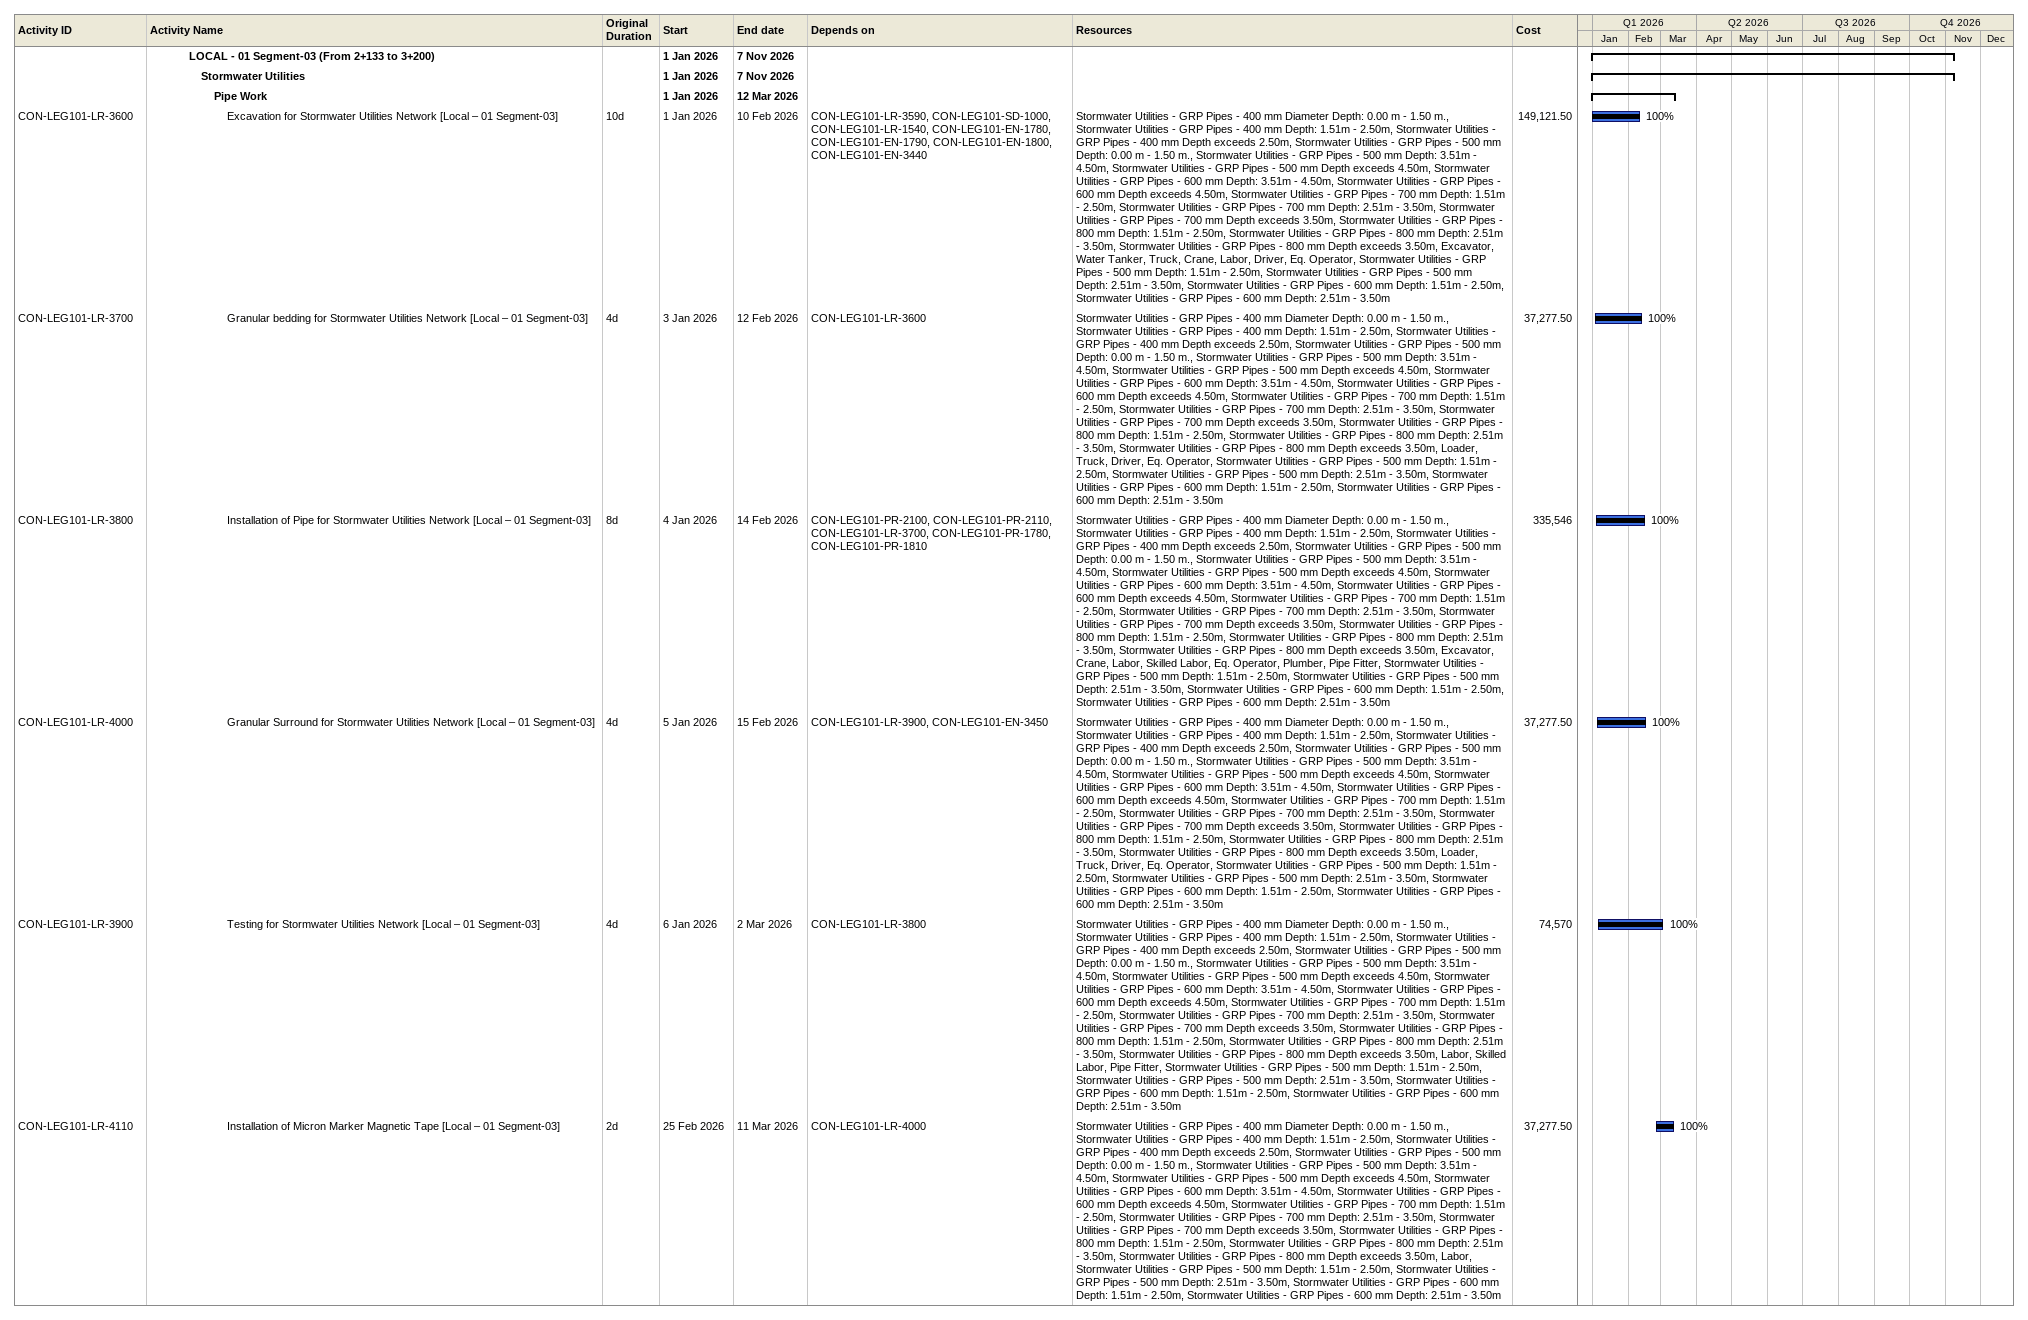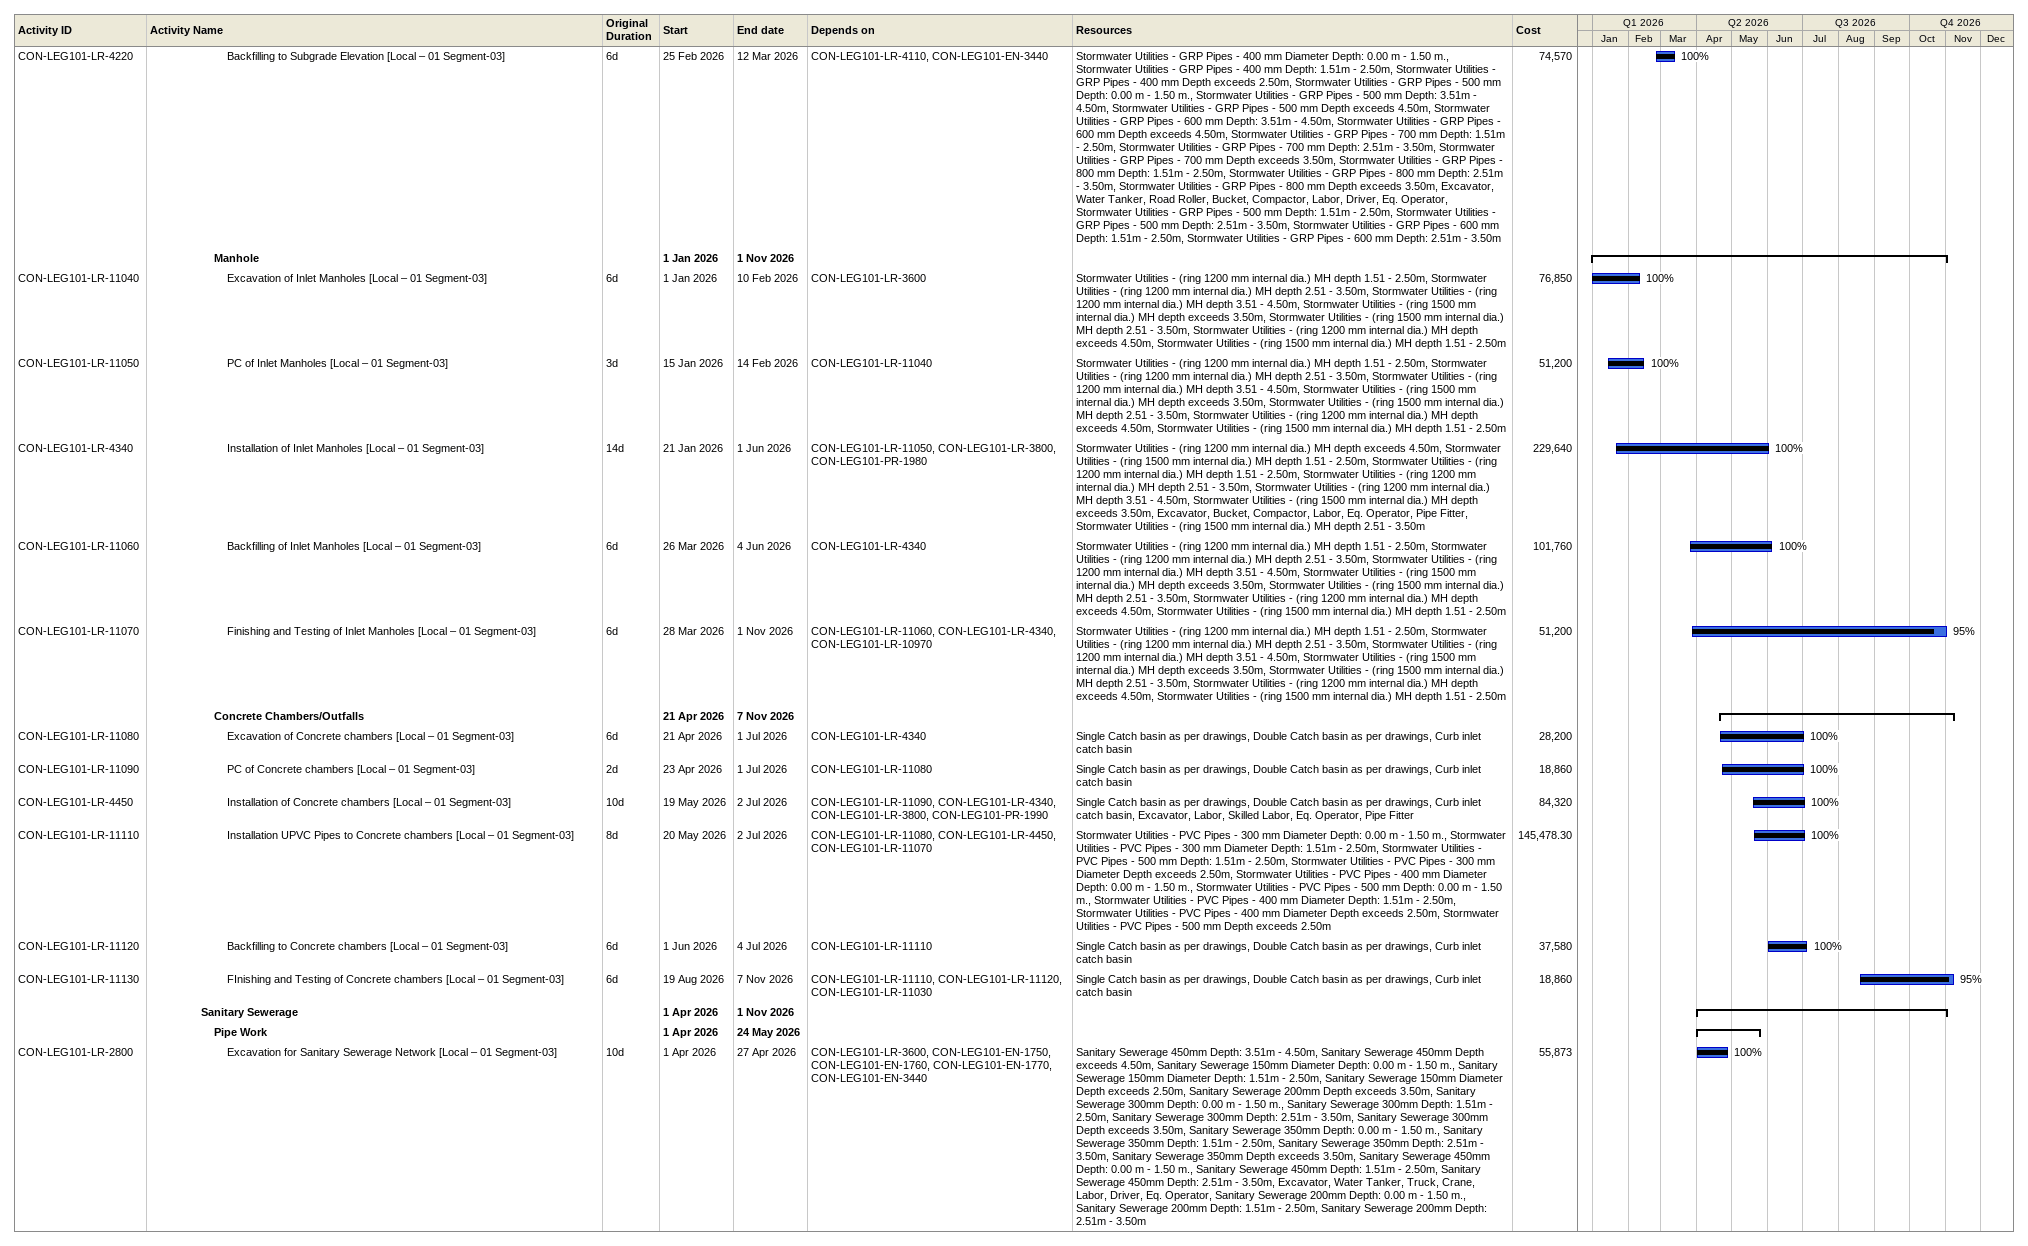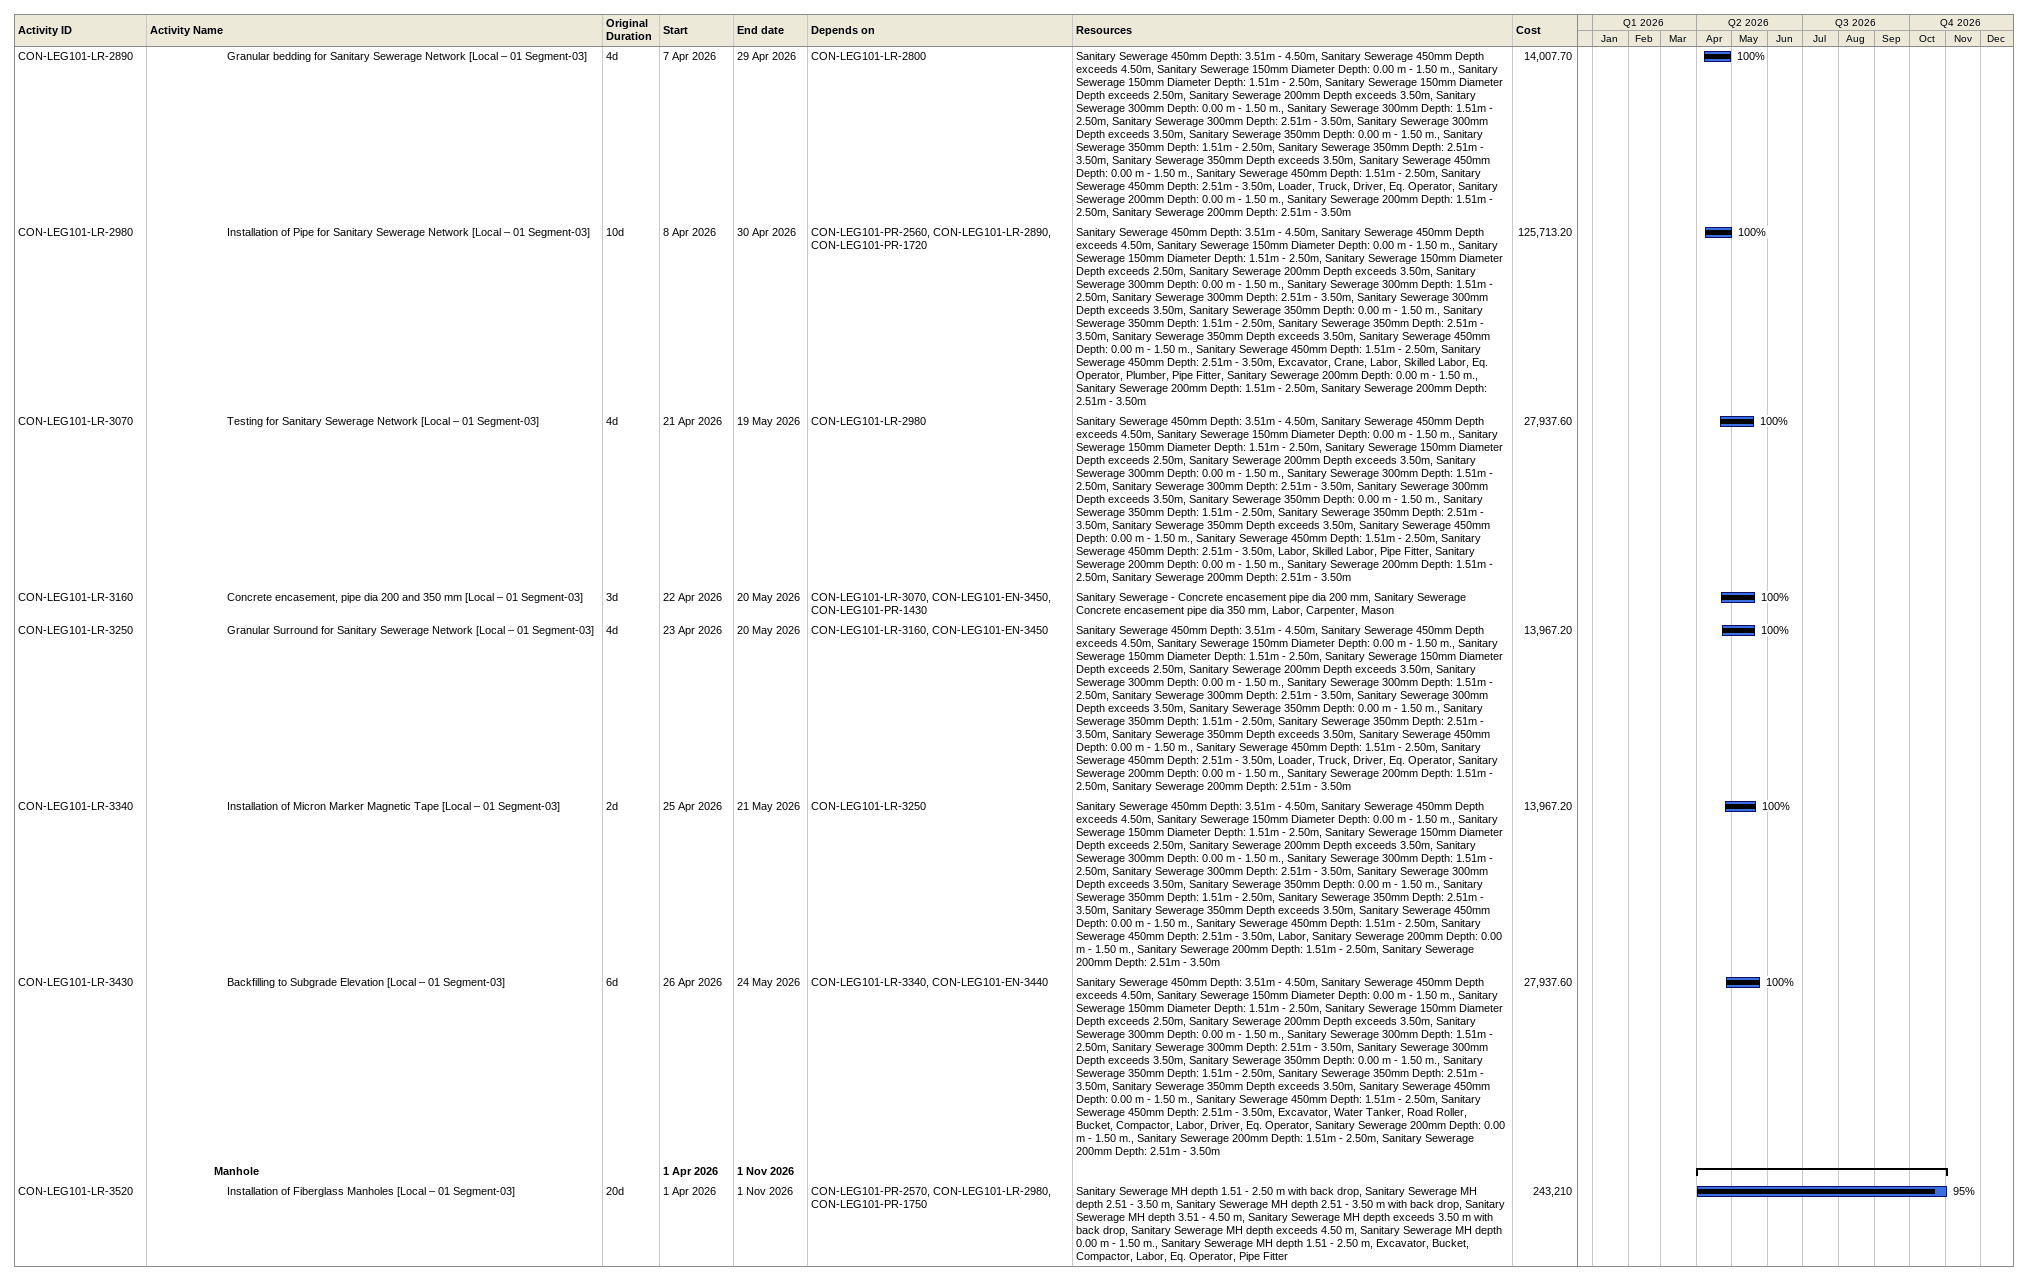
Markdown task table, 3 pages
| ID | Level | Task | Original duration | Start | Finish | Predecessors | Resources | % complete | Cost |
|---|---|---|---|---|---|---|---|---|---|
|  | 4 | **LOCAL - 01 Segment-03 (From 2+133 to 3+200)** |  | 2026-01-01 | 2026-11-07 |  |  |  |  |
|  | 5 | **Stormwater Utilities** |  | 2026-01-01 | 2026-11-07 |  |  |  |  |
|  | 6 | **Pipe Work** |  | 2026-01-01 | 2026-03-12 |  |  |  |  |
| CON-LEG101-LR-3600 | 7 | Excavation for Stormwater Utilities Network [Local – 01 Segment-03] | 10d | 2026-01-01 | 2026-02-10 | CON-LEG101-LR-3590, CON-LEG101-SD-1000, CON-LEG101-LR-1540, CON-LEG101-EN-1780, CON-LEG101-EN-1790, CON-LEG101-EN-1800, CON-LEG101-EN-3440 | Stormwater Utilities - GRP Pipes - 400 mm Diameter Depth: 0.00 m - 1.50 m., Stormwater Utilities - GRP Pipes - 400 mm Depth: 1.51m - 2.50m, Stormwater Utilities - GRP Pipes - 400 mm Depth exceeds 2.50m, Stormwater Utilities - GRP Pipes - 500 mm Depth: 0.00 m - 1.50 m., Stormwater Utilities - GRP Pipes - 500 mm Depth: 3.51m - 4.50m, Stormwater Utilities - GRP Pipes - 500 mm Depth exceeds 4.50m, Stormwater Utilities - GRP Pipes - 600 mm Depth: 3.51m - 4.50m, Stormwater Utilities - GRP Pipes - 600 mm Depth exceeds 4.50m, Stormwater Utilities - GRP Pipes - 700 mm Depth: 1.51m - 2.50m, Stormwater Utilities - GRP Pipes - 700 mm Depth: 2.51m - 3.50m, Stormwater Utilities - GRP Pipes - 700 mm Depth exceeds 3.50m, Stormwater Utilities - GRP Pipes - 800 mm Depth: 1.51m - 2.50m, Stormwater Utilities - GRP Pipes - 800 mm Depth: 2.51m - 3.50m, Stormwater Utilities - GRP Pipes - 800 mm Depth exceeds 3.50m, Excavator, Water Tanker, Truck, Crane, Labor, Driver, Eq. Operator, Stormwater Utilities - GRP Pipes - 500 mm Depth: 1.51m - 2.50m, Stormwater Utilities - GRP Pipes - 500 mm Depth: 2.51m - 3.50m, Stormwater Utilities - GRP Pipes - 600 mm Depth: 1.51m - 2.50m, Stormwater Utilities - GRP Pipes - 600 mm Depth: 2.51m - 3.50m | 100 | 149121.50 |
| CON-LEG101-LR-3700 | 7 | Granular bedding for Stormwater Utilities Network [Local – 01 Segment-03] | 4d | 2026-01-03 | 2026-02-12 | CON-LEG101-LR-3600 | Stormwater Utilities - GRP Pipes - 400 mm Diameter Depth: 0.00 m - 1.50 m., Stormwater Utilities - GRP Pipes - 400 mm Depth: 1.51m - 2.50m, Stormwater Utilities - GRP Pipes - 400 mm Depth exceeds 2.50m, Stormwater Utilities - GRP Pipes - 500 mm Depth: 0.00 m - 1.50 m., Stormwater Utilities - GRP Pipes - 500 mm Depth: 3.51m - 4.50m, Stormwater Utilities - GRP Pipes - 500 mm Depth exceeds 4.50m, Stormwater Utilities - GRP Pipes - 600 mm Depth: 3.51m - 4.50m, Stormwater Utilities - GRP Pipes - 600 mm Depth exceeds 4.50m, Stormwater Utilities - GRP Pipes - 700 mm Depth: 1.51m - 2.50m, Stormwater Utilities - GRP Pipes - 700 mm Depth: 2.51m - 3.50m, Stormwater Utilities - GRP Pipes - 700 mm Depth exceeds 3.50m, Stormwater Utilities - GRP Pipes - 800 mm Depth: 1.51m - 2.50m, Stormwater Utilities - GRP Pipes - 800 mm Depth: 2.51m - 3.50m, Stormwater Utilities - GRP Pipes - 800 mm Depth exceeds 3.50m, Loader, Truck, Driver, Eq. Operator, Stormwater Utilities - GRP Pipes - 500 mm Depth: 1.51m - 2.50m, Stormwater Utilities - GRP Pipes - 500 mm Depth: 2.51m - 3.50m, Stormwater Utilities - GRP Pipes - 600 mm Depth: 1.51m - 2.50m, Stormwater Utilities - GRP Pipes - 600 mm Depth: 2.51m - 3.50m | 100 | 37277.50 |
| CON-LEG101-LR-3800 | 7 | Installation of Pipe for Stormwater Utilities Network [Local – 01 Segment-03] | 8d | 2026-01-04 | 2026-02-14 | CON-LEG101-PR-2100, CON-LEG101-PR-2110, CON-LEG101-LR-3700, CON-LEG101-PR-1780, CON-LEG101-PR-1810 | Stormwater Utilities - GRP Pipes - 400 mm Diameter Depth: 0.00 m - 1.50 m., Stormwater Utilities - GRP Pipes - 400 mm Depth: 1.51m - 2.50m, Stormwater Utilities - GRP Pipes - 400 mm Depth exceeds 2.50m, Stormwater Utilities - GRP Pipes - 500 mm Depth: 0.00 m - 1.50 m., Stormwater Utilities - GRP Pipes - 500 mm Depth: 3.51m - 4.50m, Stormwater Utilities - GRP Pipes - 500 mm Depth exceeds 4.50m, Stormwater Utilities - GRP Pipes - 600 mm Depth: 3.51m - 4.50m, Stormwater Utilities - GRP Pipes - 600 mm Depth exceeds 4.50m, Stormwater Utilities - GRP Pipes - 700 mm Depth: 1.51m - 2.50m, Stormwater Utilities - GRP Pipes - 700 mm Depth: 2.51m - 3.50m, Stormwater Utilities - GRP Pipes - 700 mm Depth exceeds 3.50m, Stormwater Utilities - GRP Pipes - 800 mm Depth: 1.51m - 2.50m, Stormwater Utilities - GRP Pipes - 800 mm Depth: 2.51m - 3.50m, Stormwater Utilities - GRP Pipes - 800 mm Depth exceeds 3.50m, Excavator, Crane, Labor, Skilled Labor, Eq. Operator, Plumber, Pipe Fitter, Stormwater Utilities - GRP Pipes - 500 mm Depth: 1.51m - 2.50m, Stormwater Utilities - GRP Pipes - 500 mm Depth: 2.51m - 3.50m, Stormwater Utilities - GRP Pipes - 600 mm Depth: 1.51m - 2.50m, Stormwater Utilities - GRP Pipes - 600 mm Depth: 2.51m - 3.50m | 100 | 335546 |
| CON-LEG101-LR-4000 | 7 | Granular Surround for Stormwater Utilities Network [Local – 01 Segment-03] | 4d | 2026-01-05 | 2026-02-15 | CON-LEG101-LR-3900, CON-LEG101-EN-3450 | Stormwater Utilities - GRP Pipes - 400 mm Diameter Depth: 0.00 m - 1.50 m., Stormwater Utilities - GRP Pipes - 400 mm Depth: 1.51m - 2.50m, Stormwater Utilities - GRP Pipes - 400 mm Depth exceeds 2.50m, Stormwater Utilities - GRP Pipes - 500 mm Depth: 0.00 m - 1.50 m., Stormwater Utilities - GRP Pipes - 500 mm Depth: 3.51m - 4.50m, Stormwater Utilities - GRP Pipes - 500 mm Depth exceeds 4.50m, Stormwater Utilities - GRP Pipes - 600 mm Depth: 3.51m - 4.50m, Stormwater Utilities - GRP Pipes - 600 mm Depth exceeds 4.50m, Stormwater Utilities - GRP Pipes - 700 mm Depth: 1.51m - 2.50m, Stormwater Utilities - GRP Pipes - 700 mm Depth: 2.51m - 3.50m, Stormwater Utilities - GRP Pipes - 700 mm Depth exceeds 3.50m, Stormwater Utilities - GRP Pipes - 800 mm Depth: 1.51m - 2.50m, Stormwater Utilities - GRP Pipes - 800 mm Depth: 2.51m - 3.50m, Stormwater Utilities - GRP Pipes - 800 mm Depth exceeds 3.50m, Loader, Truck, Driver, Eq. Operator, Stormwater Utilities - GRP Pipes - 500 mm Depth: 1.51m - 2.50m, Stormwater Utilities - GRP Pipes - 500 mm Depth: 2.51m - 3.50m, Stormwater Utilities - GRP Pipes - 600 mm Depth: 1.51m - 2.50m, Stormwater Utilities - GRP Pipes - 600 mm Depth: 2.51m - 3.50m | 100 | 37277.50 |
| CON-LEG101-LR-3900 | 7 | Testing for Stormwater Utilities Network [Local – 01 Segment-03] | 4d | 2026-01-06 | 2026-03-02 | CON-LEG101-LR-3800 | Stormwater Utilities - GRP Pipes - 400 mm Diameter Depth: 0.00 m - 1.50 m., Stormwater Utilities - GRP Pipes - 400 mm Depth: 1.51m - 2.50m, Stormwater Utilities - GRP Pipes - 400 mm Depth exceeds 2.50m, Stormwater Utilities - GRP Pipes - 500 mm Depth: 0.00 m - 1.50 m., Stormwater Utilities - GRP Pipes - 500 mm Depth: 3.51m - 4.50m, Stormwater Utilities - GRP Pipes - 500 mm Depth exceeds 4.50m, Stormwater Utilities - GRP Pipes - 600 mm Depth: 3.51m - 4.50m, Stormwater Utilities - GRP Pipes - 600 mm Depth exceeds 4.50m, Stormwater Utilities - GRP Pipes - 700 mm Depth: 1.51m - 2.50m, Stormwater Utilities - GRP Pipes - 700 mm Depth: 2.51m - 3.50m, Stormwater Utilities - GRP Pipes - 700 mm Depth exceeds 3.50m, Stormwater Utilities - GRP Pipes - 800 mm Depth: 1.51m - 2.50m, Stormwater Utilities - GRP Pipes - 800 mm Depth: 2.51m - 3.50m, Stormwater Utilities - GRP Pipes - 800 mm Depth exceeds 3.50m, Labor, Skilled Labor, Pipe Fitter, Stormwater Utilities - GRP Pipes - 500 mm Depth: 1.51m - 2.50m, Stormwater Utilities - GRP Pipes - 500 mm Depth: 2.51m - 3.50m, Stormwater Utilities - GRP Pipes - 600 mm Depth: 1.51m - 2.50m, Stormwater Utilities - GRP Pipes - 600 mm Depth: 2.51m - 3.50m | 100 | 74570 |
| CON-LEG101-LR-4110 | 7 | Installation of Micron Marker Magnetic Tape [Local – 01 Segment-03] | 2d | 2026-02-25 | 2026-03-11 | CON-LEG101-LR-4000 | Stormwater Utilities - GRP Pipes - 400 mm Diameter Depth: 0.00 m - 1.50 m., Stormwater Utilities - GRP Pipes - 400 mm Depth: 1.51m - 2.50m, Stormwater Utilities - GRP Pipes - 400 mm Depth exceeds 2.50m, Stormwater Utilities - GRP Pipes - 500 mm Depth: 0.00 m - 1.50 m., Stormwater Utilities - GRP Pipes - 500 mm Depth: 3.51m - 4.50m, Stormwater Utilities - GRP Pipes - 500 mm Depth exceeds 4.50m, Stormwater Utilities - GRP Pipes - 600 mm Depth: 3.51m - 4.50m, Stormwater Utilities - GRP Pipes - 600 mm Depth exceeds 4.50m, Stormwater Utilities - GRP Pipes - 700 mm Depth: 1.51m - 2.50m, Stormwater Utilities - GRP Pipes - 700 mm Depth: 2.51m - 3.50m, Stormwater Utilities - GRP Pipes - 700 mm Depth exceeds 3.50m, Stormwater Utilities - GRP Pipes - 800 mm Depth: 1.51m - 2.50m, Stormwater Utilities - GRP Pipes - 800 mm Depth: 2.51m - 3.50m, Stormwater Utilities - GRP Pipes - 800 mm Depth exceeds 3.50m, Labor, Stormwater Utilities - GRP Pipes - 500 mm Depth: 1.51m - 2.50m, Stormwater Utilities - GRP Pipes - 500 mm Depth: 2.51m - 3.50m, Stormwater Utilities - GRP Pipes - 600 mm Depth: 1.51m - 2.50m, Stormwater Utilities - GRP Pipes - 600 mm Depth: 2.51m - 3.50m | 100 | 37277.50 |
| CON-LEG101-LR-4220 | 7 | Backfilling to Subgrade Elevation [Local – 01 Segment-03] | 6d | 2026-02-25 | 2026-03-12 | CON-LEG101-LR-4110, CON-LEG101-EN-3440 | Stormwater Utilities - GRP Pipes - 400 mm Diameter Depth: 0.00 m - 1.50 m., Stormwater Utilities - GRP Pipes - 400 mm Depth: 1.51m - 2.50m, Stormwater Utilities - GRP Pipes - 400 mm Depth exceeds 2.50m, Stormwater Utilities - GRP Pipes - 500 mm Depth: 0.00 m - 1.50 m., Stormwater Utilities - GRP Pipes - 500 mm Depth: 3.51m - 4.50m, Stormwater Utilities - GRP Pipes - 500 mm Depth exceeds 4.50m, Stormwater Utilities - GRP Pipes - 600 mm Depth: 3.51m - 4.50m, Stormwater Utilities - GRP Pipes - 600 mm Depth exceeds 4.50m, Stormwater Utilities - GRP Pipes - 700 mm Depth: 1.51m - 2.50m, Stormwater Utilities - GRP Pipes - 700 mm Depth: 2.51m - 3.50m, Stormwater Utilities - GRP Pipes - 700 mm Depth exceeds 3.50m, Stormwater Utilities - GRP Pipes - 800 mm Depth: 1.51m - 2.50m, Stormwater Utilities - GRP Pipes - 800 mm Depth: 2.51m - 3.50m, Stormwater Utilities - GRP Pipes - 800 mm Depth exceeds 3.50m, Excavator, Water Tanker, Road Roller, Bucket, Compactor, Labor, Driver, Eq. Operator, Stormwater Utilities - GRP Pipes - 500 mm Depth: 1.51m - 2.50m, Stormwater Utilities - GRP Pipes - 500 mm Depth: 2.51m - 3.50m, Stormwater Utilities - GRP Pipes - 600 mm Depth: 1.51m - 2.50m, Stormwater Utilities - GRP Pipes - 600 mm Depth: 2.51m - 3.50m | 100 | 74570 |
|  | 6 | **Manhole** |  | 2026-01-01 | 2026-11-01 |  |  |  |  |
| CON-LEG101-LR-11040 | 7 | Excavation of Inlet Manholes [Local – 01 Segment-03] | 6d | 2026-01-01 | 2026-02-10 | CON-LEG101-LR-3600 | Stormwater Utilities - (ring 1200 mm internal dia.) MH depth 1.51 - 2.50m, Stormwater Utilities - (ring 1200 mm internal dia.) MH depth 2.51 - 3.50m, Stormwater Utilities - (ring 1200 mm internal dia.) MH depth 3.51 - 4.50m, Stormwater Utilities - (ring 1500 mm internal dia.) MH depth exceeds 3.50m, Stormwater Utilities - (ring 1500 mm internal dia.) MH depth 2.51 - 3.50m, Stormwater Utilities - (ring 1200 mm internal dia.) MH depth exceeds 4.50m, Stormwater Utilities - (ring 1500 mm internal dia.) MH depth 1.51 - 2.50m | 100 | 76850 |
| CON-LEG101-LR-11050 | 7 | PC of Inlet Manholes [Local – 01 Segment-03] | 3d | 2026-01-15 | 2026-02-14 | CON-LEG101-LR-11040 | Stormwater Utilities - (ring 1200 mm internal dia.) MH depth 1.51 - 2.50m, Stormwater Utilities - (ring 1200 mm internal dia.) MH depth 2.51 - 3.50m, Stormwater Utilities - (ring 1200 mm internal dia.) MH depth 3.51 - 4.50m, Stormwater Utilities - (ring 1500 mm internal dia.) MH depth exceeds 3.50m, Stormwater Utilities - (ring 1500 mm internal dia.) MH depth 2.51 - 3.50m, Stormwater Utilities - (ring 1200 mm internal dia.) MH depth exceeds 4.50m, Stormwater Utilities - (ring 1500 mm internal dia.) MH depth 1.51 - 2.50m | 100 | 51200 |
| CON-LEG101-LR-4340 | 7 | Installation of Inlet Manholes [Local – 01 Segment-03] | 14d | 2026-01-21 | 2026-06-01 | CON-LEG101-LR-11050, CON-LEG101-LR-3800, CON-LEG101-PR-1980 | Stormwater Utilities - (ring 1200 mm internal dia.) MH depth exceeds 4.50m, Stormwater Utilities - (ring 1500 mm internal dia.) MH depth 1.51 - 2.50m, Stormwater Utilities - (ring 1200 mm internal dia.) MH depth 1.51 - 2.50m, Stormwater Utilities - (ring 1200 mm internal dia.) MH depth 2.51 - 3.50m, Stormwater Utilities - (ring 1200 mm internal dia.) MH depth 3.51 - 4.50m, Stormwater Utilities - (ring 1500 mm internal dia.) MH depth exceeds 3.50m, Excavator, Bucket, Compactor, Labor, Eq. Operator, Pipe Fitter, Stormwater Utilities - (ring 1500 mm internal dia.) MH depth 2.51 - 3.50m | 100 | 229640 |
| CON-LEG101-LR-11060 | 7 | Backfilling of Inlet Manholes [Local – 01 Segment-03] | 6d | 2026-03-26 | 2026-06-04 | CON-LEG101-LR-4340 | Stormwater Utilities - (ring 1200 mm internal dia.) MH depth 1.51 - 2.50m, Stormwater Utilities - (ring 1200 mm internal dia.) MH depth 2.51 - 3.50m, Stormwater Utilities - (ring 1200 mm internal dia.) MH depth 3.51 - 4.50m, Stormwater Utilities - (ring 1500 mm internal dia.) MH depth exceeds 3.50m, Stormwater Utilities - (ring 1500 mm internal dia.) MH depth 2.51 - 3.50m, Stormwater Utilities - (ring 1200 mm internal dia.) MH depth exceeds 4.50m, Stormwater Utilities - (ring 1500 mm internal dia.) MH depth 1.51 - 2.50m | 100 | 101760 |
| CON-LEG101-LR-11070 | 7 | Finishing and Testing of Inlet Manholes [Local – 01 Segment-03] | 6d | 2026-03-28 | 2026-11-01 | CON-LEG101-LR-11060, CON-LEG101-LR-4340, CON-LEG101-LR-10970 | Stormwater Utilities - (ring 1200 mm internal dia.) MH depth 1.51 - 2.50m, Stormwater Utilities - (ring 1200 mm internal dia.) MH depth 2.51 - 3.50m, Stormwater Utilities - (ring 1200 mm internal dia.) MH depth 3.51 - 4.50m, Stormwater Utilities - (ring 1500 mm internal dia.) MH depth exceeds 3.50m, Stormwater Utilities - (ring 1500 mm internal dia.) MH depth 2.51 - 3.50m, Stormwater Utilities - (ring 1200 mm internal dia.) MH depth exceeds 4.50m, Stormwater Utilities - (ring 1500 mm internal dia.) MH depth 1.51 - 2.50m | 95 | 51200 |
|  | 6 | **Concrete Chambers/Outfalls** |  | 2026-04-21 | 2026-11-07 |  |  |  |  |
| CON-LEG101-LR-11080 | 7 | Excavation of Concrete chambers [Local – 01 Segment-03] | 6d | 2026-04-21 | 2026-07-01 | CON-LEG101-LR-4340 | Single Catch basin as per drawings, Double Catch basin as per drawings, Curb inlet catch basin | 100 | 28200 |
| CON-LEG101-LR-11090 | 7 | PC of Concrete chambers [Local – 01 Segment-03] | 2d | 2026-04-23 | 2026-07-01 | CON-LEG101-LR-11080 | Single Catch basin as per drawings, Double Catch basin as per drawings, Curb inlet catch basin | 100 | 18860 |
| CON-LEG101-LR-4450 | 7 | Installation of Concrete chambers [Local – 01 Segment-03] | 10d | 2026-05-19 | 2026-07-02 | CON-LEG101-LR-11090, CON-LEG101-LR-4340, CON-LEG101-LR-3800, CON-LEG101-PR-1990 | Single Catch basin as per drawings, Double Catch basin as per drawings, Curb inlet catch basin, Excavator, Labor, Skilled Labor, Eq. Operator, Pipe Fitter | 100 | 84320 |
| CON-LEG101-LR-11110 | 7 | Installation UPVC Pipes to Concrete chambers [Local – 01 Segment-03] | 8d | 2026-05-20 | 2026-07-02 | CON-LEG101-LR-11080, CON-LEG101-LR-4450, CON-LEG101-LR-11070 | Stormwater Utilities - PVC Pipes - 300 mm Diameter Depth: 0.00 m - 1.50 m., Stormwater Utilities - PVC Pipes - 300 mm Diameter Depth: 1.51m - 2.50m, Stormwater Utilities - PVC Pipes - 500 mm Depth: 1.51m - 2.50m, Stormwater Utilities - PVC Pipes - 300 mm Diameter Depth exceeds 2.50m, Stormwater Utilities - PVC Pipes - 400 mm Diameter Depth: 0.00 m - 1.50 m., Stormwater Utilities - PVC Pipes - 500 mm Depth: 0.00 m - 1.50 m., Stormwater Utilities - PVC Pipes - 400 mm Diameter Depth: 1.51m - 2.50m, Stormwater Utilities - PVC Pipes - 400 mm Diameter Depth exceeds 2.50m, Stormwater Utilities - PVC Pipes - 500 mm Depth exceeds 2.50m | 100 | 145478.30 |
| CON-LEG101-LR-11120 | 7 | Backfilling to Concrete chambers [Local – 01 Segment-03] | 6d | 2026-06-01 | 2026-07-04 | CON-LEG101-LR-11110 | Single Catch basin as per drawings, Double Catch basin as per drawings, Curb inlet catch basin | 100 | 37580 |
| CON-LEG101-LR-11130 | 7 | FInishing and Testing of Concrete chambers [Local – 01 Segment-03] | 6d | 2026-08-19 | 2026-11-07 | CON-LEG101-LR-11110, CON-LEG101-LR-11120, CON-LEG101-LR-11030 | Single Catch basin as per drawings, Double Catch basin as per drawings, Curb inlet catch basin | 95 | 18860 |
|  | 5 | **Sanitary Sewerage** |  | 2026-04-01 | 2026-11-01 |  |  |  |  |
|  | 6 | **Pipe Work** |  | 2026-04-01 | 2026-05-24 |  |  |  |  |
| CON-LEG101-LR-2800 | 7 | Excavation for Sanitary Sewerage Network [Local – 01 Segment-03] | 10d | 2026-04-01 | 2026-04-27 | CON-LEG101-LR-3600, CON-LEG101-EN-1750, CON-LEG101-EN-1760, CON-LEG101-EN-1770, CON-LEG101-EN-3440 | Sanitary Sewerage 450mm Depth: 3.51m - 4.50m, Sanitary Sewerage 450mm Depth exceeds 4.50m, Sanitary Sewerage 150mm Diameter Depth: 0.00 m - 1.50 m., Sanitary Sewerage 150mm Diameter Depth: 1.51m - 2.50m, Sanitary Sewerage 150mm Diameter Depth exceeds 2.50m, Sanitary Sewerage 200mm Depth exceeds 3.50m, Sanitary Sewerage 300mm Depth: 0.00 m - 1.50 m., Sanitary Sewerage 300mm Depth: 1.51m - 2.50m, Sanitary Sewerage 300mm Depth: 2.51m - 3.50m, Sanitary Sewerage 300mm Depth exceeds 3.50m, Sanitary Sewerage 350mm Depth: 0.00 m - 1.50 m., Sanitary Sewerage 350mm Depth: 1.51m - 2.50m, Sanitary Sewerage 350mm Depth: 2.51m - 3.50m, Sanitary Sewerage 350mm Depth exceeds 3.50m, Sanitary Sewerage 450mm Depth: 0.00 m - 1.50 m., Sanitary Sewerage 450mm Depth: 1.51m - 2.50m, Sanitary Sewerage 450mm Depth: 2.51m - 3.50m, Excavator, Water Tanker, Truck, Crane, Labor, Driver, Eq. Operator, Sanitary Sewerage 200mm Depth: 0.00 m - 1.50 m., Sanitary Sewerage 200mm Depth: 1.51m - 2.50m, Sanitary Sewerage 200mm Depth: 2.51m - 3.50m | 100 | 55873 |
| CON-LEG101-LR-2890 | 7 | Granular bedding for Sanitary Sewerage Network [Local – 01 Segment-03] | 4d | 2026-04-07 | 2026-04-29 | CON-LEG101-LR-2800 | Sanitary Sewerage 450mm Depth: 3.51m - 4.50m, Sanitary Sewerage 450mm Depth exceeds 4.50m, Sanitary Sewerage 150mm Diameter Depth: 0.00 m - 1.50 m., Sanitary Sewerage 150mm Diameter Depth: 1.51m - 2.50m, Sanitary Sewerage 150mm Diameter Depth exceeds 2.50m, Sanitary Sewerage 200mm Depth exceeds 3.50m, Sanitary Sewerage 300mm Depth: 0.00 m - 1.50 m., Sanitary Sewerage 300mm Depth: 1.51m - 2.50m, Sanitary Sewerage 300mm Depth: 2.51m - 3.50m, Sanitary Sewerage 300mm Depth exceeds 3.50m, Sanitary Sewerage 350mm Depth: 0.00 m - 1.50 m., Sanitary Sewerage 350mm Depth: 1.51m - 2.50m, Sanitary Sewerage 350mm Depth: 2.51m - 3.50m, Sanitary Sewerage 350mm Depth exceeds 3.50m, Sanitary Sewerage 450mm Depth: 0.00 m - 1.50 m., Sanitary Sewerage 450mm Depth: 1.51m - 2.50m, Sanitary Sewerage 450mm Depth: 2.51m - 3.50m, Loader, Truck, Driver, Eq. Operator, Sanitary Sewerage 200mm Depth: 0.00 m - 1.50 m., Sanitary Sewerage 200mm Depth: 1.51m - 2.50m, Sanitary Sewerage 200mm Depth: 2.51m - 3.50m | 100 | 14007.70 |
| CON-LEG101-LR-2980 | 7 | Installation of Pipe for Sanitary Sewerage Network [Local – 01 Segment-03] | 10d | 2026-04-08 | 2026-04-30 | CON-LEG101-PR-2560, CON-LEG101-LR-2890, CON-LEG101-PR-1720 | Sanitary Sewerage 450mm Depth: 3.51m - 4.50m, Sanitary Sewerage 450mm Depth exceeds 4.50m, Sanitary Sewerage 150mm Diameter Depth: 0.00 m - 1.50 m., Sanitary Sewerage 150mm Diameter Depth: 1.51m - 2.50m, Sanitary Sewerage 150mm Diameter Depth exceeds 2.50m, Sanitary Sewerage 200mm Depth exceeds 3.50m, Sanitary Sewerage 300mm Depth: 0.00 m - 1.50 m., Sanitary Sewerage 300mm Depth: 1.51m - 2.50m, Sanitary Sewerage 300mm Depth: 2.51m - 3.50m, Sanitary Sewerage 300mm Depth exceeds 3.50m, Sanitary Sewerage 350mm Depth: 0.00 m - 1.50 m., Sanitary Sewerage 350mm Depth: 1.51m - 2.50m, Sanitary Sewerage 350mm Depth: 2.51m - 3.50m, Sanitary Sewerage 350mm Depth exceeds 3.50m, Sanitary Sewerage 450mm Depth: 0.00 m - 1.50 m., Sanitary Sewerage 450mm Depth: 1.51m - 2.50m, Sanitary Sewerage 450mm Depth: 2.51m - 3.50m, Excavator, Crane, Labor, Skilled Labor, Eq. Operator, Plumber, Pipe Fitter, Sanitary Sewerage 200mm Depth: 0.00 m - 1.50 m., Sanitary Sewerage 200mm Depth: 1.51m - 2.50m, Sanitary Sewerage 200mm Depth: 2.51m - 3.50m | 100 | 125713.20 |
| CON-LEG101-LR-3070 | 7 | Testing for Sanitary Sewerage Network [Local – 01 Segment-03] | 4d | 2026-04-21 | 2026-05-19 | CON-LEG101-LR-2980 | Sanitary Sewerage 450mm Depth: 3.51m - 4.50m, Sanitary Sewerage 450mm Depth exceeds 4.50m, Sanitary Sewerage 150mm Diameter Depth: 0.00 m - 1.50 m., Sanitary Sewerage 150mm Diameter Depth: 1.51m - 2.50m, Sanitary Sewerage 150mm Diameter Depth exceeds 2.50m, Sanitary Sewerage 200mm Depth exceeds 3.50m, Sanitary Sewerage 300mm Depth: 0.00 m - 1.50 m., Sanitary Sewerage 300mm Depth: 1.51m - 2.50m, Sanitary Sewerage 300mm Depth: 2.51m - 3.50m, Sanitary Sewerage 300mm Depth exceeds 3.50m, Sanitary Sewerage 350mm Depth: 0.00 m - 1.50 m., Sanitary Sewerage 350mm Depth: 1.51m - 2.50m, Sanitary Sewerage 350mm Depth: 2.51m - 3.50m, Sanitary Sewerage 350mm Depth exceeds 3.50m, Sanitary Sewerage 450mm Depth: 0.00 m - 1.50 m., Sanitary Sewerage 450mm Depth: 1.51m - 2.50m, Sanitary Sewerage 450mm Depth: 2.51m - 3.50m, Labor, Skilled Labor, Pipe Fitter, Sanitary Sewerage 200mm Depth: 0.00 m - 1.50 m., Sanitary Sewerage 200mm Depth: 1.51m - 2.50m, Sanitary Sewerage 200mm Depth: 2.51m - 3.50m | 100 | 27937.60 |
| CON-LEG101-LR-3160 | 7 | Concrete encasement, pipe dia 200 and 350 mm [Local – 01 Segment-03] | 3d | 2026-04-22 | 2026-05-20 | CON-LEG101-LR-3070, CON-LEG101-EN-3450, CON-LEG101-PR-1430 | Sanitary Sewerage - Concrete encasement pipe dia 200 mm, Sanitary Sewerage Concrete encasement pipe dia 350 mm, Labor, Carpenter, Mason | 100 |  |
| CON-LEG101-LR-3250 | 7 | Granular Surround for Sanitary Sewerage Network [Local – 01 Segment-03] | 4d | 2026-04-23 | 2026-05-20 | CON-LEG101-LR-3160, CON-LEG101-EN-3450 | Sanitary Sewerage 450mm Depth: 3.51m - 4.50m, Sanitary Sewerage 450mm Depth exceeds 4.50m, Sanitary Sewerage 150mm Diameter Depth: 0.00 m - 1.50 m., Sanitary Sewerage 150mm Diameter Depth: 1.51m - 2.50m, Sanitary Sewerage 150mm Diameter Depth exceeds 2.50m, Sanitary Sewerage 200mm Depth exceeds 3.50m, Sanitary Sewerage 300mm Depth: 0.00 m - 1.50 m., Sanitary Sewerage 300mm Depth: 1.51m - 2.50m, Sanitary Sewerage 300mm Depth: 2.51m - 3.50m, Sanitary Sewerage 300mm Depth exceeds 3.50m, Sanitary Sewerage 350mm Depth: 0.00 m - 1.50 m., Sanitary Sewerage 350mm Depth: 1.51m - 2.50m, Sanitary Sewerage 350mm Depth: 2.51m - 3.50m, Sanitary Sewerage 350mm Depth exceeds 3.50m, Sanitary Sewerage 450mm Depth: 0.00 m - 1.50 m., Sanitary Sewerage 450mm Depth: 1.51m - 2.50m, Sanitary Sewerage 450mm Depth: 2.51m - 3.50m, Loader, Truck, Driver, Eq. Operator, Sanitary Sewerage 200mm Depth: 0.00 m - 1.50 m., Sanitary Sewerage 200mm Depth: 1.51m - 2.50m, Sanitary Sewerage 200mm Depth: 2.51m - 3.50m | 100 | 13967.20 |
| CON-LEG101-LR-3340 | 7 | Installation of Micron Marker Magnetic Tape [Local – 01 Segment-03] | 2d | 2026-04-25 | 2026-05-21 | CON-LEG101-LR-3250 | Sanitary Sewerage 450mm Depth: 3.51m - 4.50m, Sanitary Sewerage 450mm Depth exceeds 4.50m, Sanitary Sewerage 150mm Diameter Depth: 0.00 m - 1.50 m., Sanitary Sewerage 150mm Diameter Depth: 1.51m - 2.50m, Sanitary Sewerage 150mm Diameter Depth exceeds 2.50m, Sanitary Sewerage 200mm Depth exceeds 3.50m, Sanitary Sewerage 300mm Depth: 0.00 m - 1.50 m., Sanitary Sewerage 300mm Depth: 1.51m - 2.50m, Sanitary Sewerage 300mm Depth: 2.51m - 3.50m, Sanitary Sewerage 300mm Depth exceeds 3.50m, Sanitary Sewerage 350mm Depth: 0.00 m - 1.50 m., Sanitary Sewerage 350mm Depth: 1.51m - 2.50m, Sanitary Sewerage 350mm Depth: 2.51m - 3.50m, Sanitary Sewerage 350mm Depth exceeds 3.50m, Sanitary Sewerage 450mm Depth: 0.00 m - 1.50 m., Sanitary Sewerage 450mm Depth: 1.51m - 2.50m, Sanitary Sewerage 450mm Depth: 2.51m - 3.50m, Labor, Sanitary Sewerage 200mm Depth: 0.00 m - 1.50 m., Sanitary Sewerage 200mm Depth: 1.51m - 2.50m, Sanitary Sewerage 200mm Depth: 2.51m - 3.50m | 100 | 13967.20 |
| CON-LEG101-LR-3430 | 7 | Backfilling to Subgrade Elevation [Local – 01 Segment-03] | 6d | 2026-04-26 | 2026-05-24 | CON-LEG101-LR-3340, CON-LEG101-EN-3440 | Sanitary Sewerage 450mm Depth: 3.51m - 4.50m, Sanitary Sewerage 450mm Depth exceeds 4.50m, Sanitary Sewerage 150mm Diameter Depth: 0.00 m - 1.50 m., Sanitary Sewerage 150mm Diameter Depth: 1.51m - 2.50m, Sanitary Sewerage 150mm Diameter Depth exceeds 2.50m, Sanitary Sewerage 200mm Depth exceeds 3.50m, Sanitary Sewerage 300mm Depth: 0.00 m - 1.50 m., Sanitary Sewerage 300mm Depth: 1.51m - 2.50m, Sanitary Sewerage 300mm Depth: 2.51m - 3.50m, Sanitary Sewerage 300mm Depth exceeds 3.50m, Sanitary Sewerage 350mm Depth: 0.00 m - 1.50 m., Sanitary Sewerage 350mm Depth: 1.51m - 2.50m, Sanitary Sewerage 350mm Depth: 2.51m - 3.50m, Sanitary Sewerage 350mm Depth exceeds 3.50m, Sanitary Sewerage 450mm Depth: 0.00 m - 1.50 m., Sanitary Sewerage 450mm Depth: 1.51m - 2.50m, Sanitary Sewerage 450mm Depth: 2.51m - 3.50m, Excavator, Water Tanker, Road Roller, Bucket, Compactor, Labor, Driver, Eq. Operator, Sanitary Sewerage 200mm Depth: 0.00 m - 1.50 m., Sanitary Sewerage 200mm Depth: 1.51m - 2.50m, Sanitary Sewerage 200mm Depth: 2.51m - 3.50m | 100 | 27937.60 |
|  | 6 | **Manhole** |  | 2026-04-01 | 2026-11-01 |  |  |  |  |
| CON-LEG101-LR-3520 | 7 | Installation of Fiberglass Manholes [Local – 01 Segment-03] | 20d | 2026-04-01 | 2026-11-01 | CON-LEG101-PR-2570, CON-LEG101-LR-2980, CON-LEG101-PR-1750 | Sanitary Sewerage MH depth 1.51 - 2.50 m with back drop, Sanitary Sewerage MH depth 2.51 - 3.50 m, Sanitary Sewerage MH depth 2.51 - 3.50 m with back drop, Sanitary Sewerage MH depth 3.51 - 4.50 m, Sanitary Sewerage MH depth exceeds 3.50 m with back drop, Sanitary Sewerage MH depth exceeds 4.50 m, Sanitary Sewerage MH depth 0.00 m - 1.50 m., Sanitary Sewerage MH depth 1.51 - 2.50 m, Excavator, Bucket, Compactor, Labor, Eq. Operator, Pipe Fitter | 95 | 243210 |
